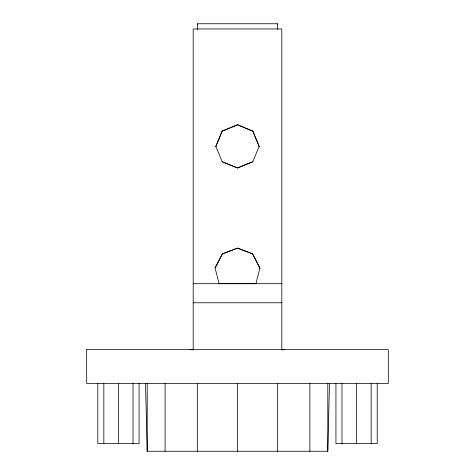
<?xml version="1.0" encoding="UTF-8"?>
<svg xmlns="http://www.w3.org/2000/svg" width="475" height="475" viewBox="0 0 475 475"><rect width="100%" height="100%" fill="white"/><g stroke="black" fill="none" stroke-linecap="round" stroke-linejoin="round"><path stroke-width="0.71" d="M97.797 383.515L97.797 443.579L139.068 443.579L139.068 383.515M103.841 443.579L103.841 383.515M118.429 443.579L118.429 383.515M133.024 443.579L133.024 383.515M329.502 383.515L327.786 451.25L147.214 451.25L147.214 383.515M165.098 451.25L165.098 383.515M193.183 350.063L193.183 28.957L281.817 28.957L281.817 350.063M197.321 451.25L197.321 383.515M197.547 29.527L197.547 23.75L277.453 23.75L277.453 24.35M237.5 451.25L237.5 383.515M277.453 29.527L277.453 23.75M277.679 451.25L277.679 383.515M309.902 451.25L309.902 383.515M327.786 451.25L327.786 383.515M335.932 383.515L335.932 443.579L377.203 443.579L377.203 383.515M341.976 443.579L341.976 383.515M356.571 443.579L356.571 383.515M371.159 443.579L371.159 383.515M259.926 268.007L255.918 283.688L219.082 283.688L215.074 268.007L222.466 253.757L237.5 248.039L252.534 253.757L259.926 268.155L252.534 253.757M222.181 131.047L215.84 146.466L222.181 131.047L237.5 124.723L252.819 131.047L259.16 146.466L252.819 131.047M215.84 146.318L222.181 161.732L237.5 168.061L252.819 161.732L259.16 146.318M222.466 253.757L215.074 268.007M222.181 131.195L237.5 124.872L252.819 131.195M222.181 161.732L237.5 167.912L252.819 161.732M222.466 253.905L237.5 248.188L252.534 253.905M193.183 283.688L281.817 283.688M193.183 302.765L281.817 302.765M190.534 349.748L193.183 349.748M281.817 349.748L284.466 349.748M145.498 383.515L147.214 451.25M197.547 23.75L197.547 24.35M86.682 349.647L86.682 383.515L388.318 383.515L388.318 349.647L86.682 349.647"/></g></svg>
